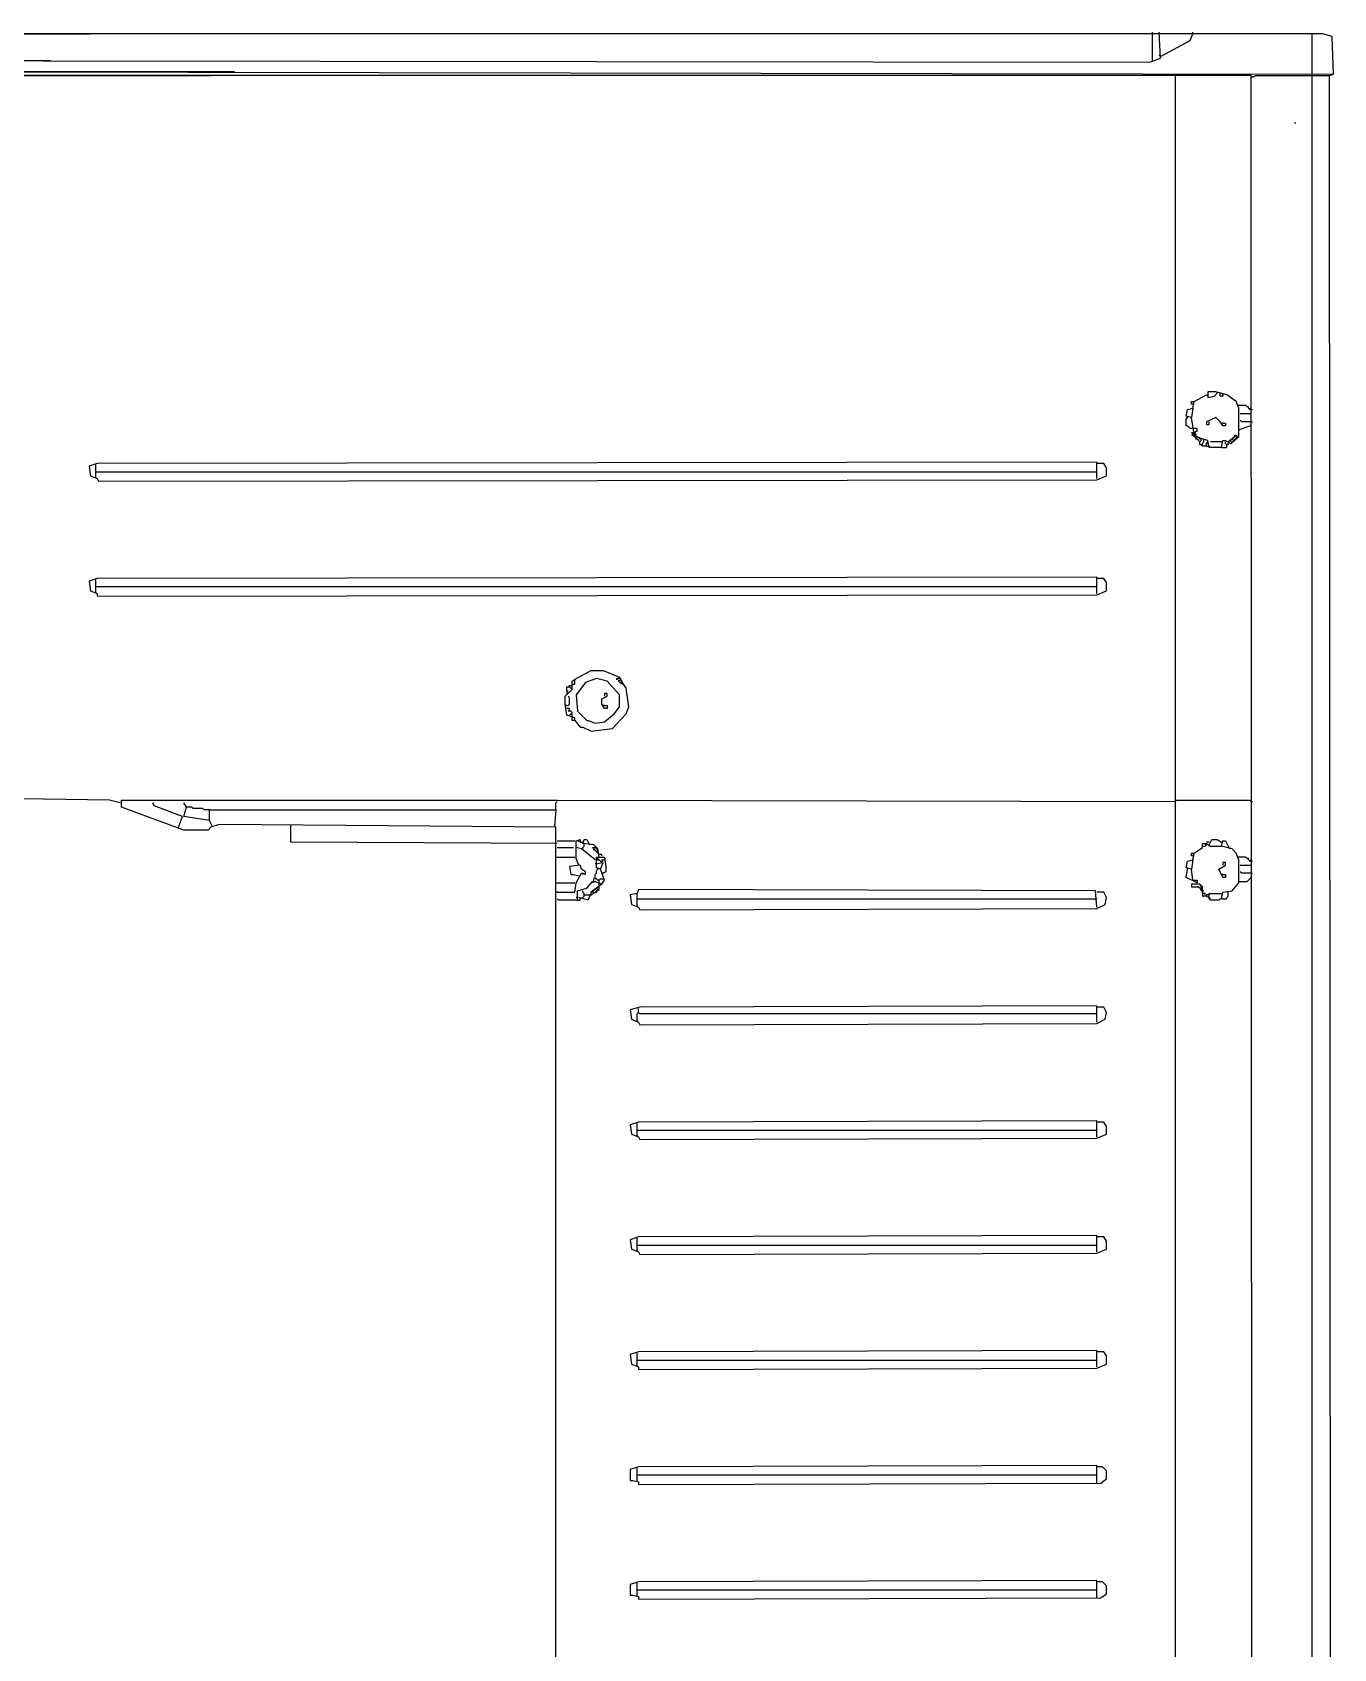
# Model space of a CAD drawing. Extents: x 3792242 to 5145247, y -1546315 to -1031918.
# Drawn here: x 3807927 to 3808606, y -1488266 to -1487422 of the extents above; entities that cross this region are included whole.
import ezdxf

# ---------------------------------------------------------------- set-up
doc = ezdxf.new("R2010")
doc.units = 0
doc.header["$MEASUREMENT"] = 0
doc.layers.add('ZZ-chladenie', color=133, linetype='CONTINUOUS')

msp = doc.modelspace()

# ---------------------------------------------------------------- linework, layer by layer
at = {"layer": 'ZZ-chladenie'}
for p, q in [((3807268.5, -1487422.802), (3807956.902, -1487422.802)), ((3808600.484, -1487422.802), (3807912.081, -1487422.802)), ((3808511.521, -1487436.924), (3808511.521, -1487422.097)), ((3808515.757, -1487435.512), (3808515.051, -1487422.097)), ((3808531.29, -1487426.333), (3808532.702, -1487422.802)), ((3808532.702, -1487422.802), (3808532.702, -1487422.097)), ((3808594.835, -1488488.943), (3808594.835, -1487422.802)), ((3808605.426, -1487424.214), (3808600.484, -1487422.802)), ((3808606.132, -1487443.984), (3808605.426, -1487424.214)), ((3808515.757, -1487434.805), (3808531.29, -1487426.333)), ((3807936.427, -1487436.924), (3807358.874, -1487437.63)), ((3807932.557, -1487436.924), (3808510.109, -1487437.63)), ((3808510.109, -1487437.63), (3808515.757, -1487435.512)), ((3808515.757, -1487434.805), (3808515.051, -1487434.1)), ((3808032.449, -1487442.572), (3807262.851, -1487443.984)), ((3807305.92, -1487444.69), (3808019.741, -1487444.69)), ((3807836.534, -1487442.572), (3808606.132, -1487443.984)), ((3808563.063, -1487444.69), (3807849.243, -1487444.69)), ((3808523.524, -1489010.01), (3808523.524, -1487444.69)), ((3808563.769, -1488867.388), (3808563.063, -1487444.69)), ((3808563.769, -1487445.396), (3808563.063, -1487445.396)), ((3808563.769, -1487445.396), (3808564.475, -1487445.396)), ((3808564.475, -1487445.396), (3808565.181, -1487444.69)), ((3808565.181, -1487444.69), (3808594.835, -1487444.69)), ((3808594.835, -1487444.69), (3808604.014, -1487444.69)), ((3808604.014, -1487444.69), (3808606.132, -1487443.984)), ((3808604.68, -1488892.135), (3808604.014, -1487444.69)), ((3808604.72, -1488977.532), (3808604.014, -1487444.69)), ((3808585.656, -1487469.402), (3808586.363, -1487469.402)), ((3808544.705, -1487609.907), (3808540.469, -1487609.907)), ((3808540.469, -1487609.907), (3808540.469, -1487612.731)), ((3808550.354, -1487611.319), (3808544.705, -1487609.907)), ((3808545.412, -1487610.613), (3808545.412, -1487609.907)), ((3808529.878, -1487619.085), (3808532.702, -1487618.379)), ((3808531.997, -1487616.261), (3808531.997, -1487614.849)), ((3808531.997, -1487614.849), (3808533.409, -1487614.849)), ((3808532.702, -1487616.261), (3808531.997, -1487616.261)), ((3808532.702, -1487618.379), (3808531.997, -1487623.322)), ((3808532.702, -1487618.379), (3808533.409, -1487614.849)), ((3808532.702, -1487616.261), (3808533.409, -1487616.261)), ((3808533.409, -1487614.849), (3808539.763, -1487611.319)), ((3808539.763, -1487611.319), (3808540.469, -1487612.025)), ((3808540.469, -1487612.731), (3808544, -1487612.025)), ((3808544, -1487612.025), (3808545.412, -1487610.613)), ((3808546.824, -1487612.025), (3808546.824, -1487610.613)), ((3808548.236, -1487612.025), (3808546.824, -1487612.025)), ((3808548.236, -1487611.319), (3808548.236, -1487610.613)), ((3808548.236, -1487611.319), (3808548.236, -1487612.025)), ((3808555.296, -1487614.849), (3808550.354, -1487611.319)), ((3808556.708, -1487618.379), (3808555.296, -1487614.849)), ((3808560.239, -1487616.967), (3808556.002, -1487616.967)), ((3808556.708, -1487629.676), (3808556.708, -1487618.379)), ((3808560.945, -1487617.673), (3808560.239, -1487616.967)), ((3808561.651, -1487617.673), (3808560.945, -1487617.673)), ((3808561.651, -1487618.379), (3808561.651, -1487617.673)), ((3808562.357, -1487619.085), (3808561.651, -1487618.379)), ((3808563.063, -1487619.085), (3808562.357, -1487618.379)), ((3808529.172, -1487622.616), (3808529.878, -1487619.085)), ((3808531.997, -1487623.322), (3808529.172, -1487622.616)), ((3808529.172, -1487624.028), (3808529.878, -1487623.322)), ((3808529.172, -1487627.558), (3808529.172, -1487624.028)), ((3808529.878, -1487623.322), (3808529.878, -1487622.616)), ((3808533.409, -1487631.794), (3808531.997, -1487623.322)), ((3808544.705, -1487623.322), (3808539.763, -1487625.44)), ((3808539.763, -1487625.44), (3808539.763, -1487626.852)), ((3808539.763, -1487626.852), (3808541.175, -1487626.852)), ((3808541.175, -1487626.852), (3808541.175, -1487625.44)), ((3808546.824, -1487625.44), (3808544.705, -1487623.322)), ((3808548.236, -1487627.558), (3808546.824, -1487625.44)), ((3808548.236, -1487626.146), (3808547.529, -1487626.146)), ((3808548.236, -1487626.146), (3808549.648, -1487626.146)), ((3808549.648, -1487626.146), (3808549.648, -1487627.558)), ((3808557.414, -1487621.203), (3808563.063, -1487621.203)), ((3808558.12, -1487625.44), (3808557.414, -1487624.734)), ((3808563.063, -1487625.44), (3808558.12, -1487625.44)), ((3808563.063, -1487619.085), (3808562.357, -1487619.085)), ((3808562.357, -1487627.558), (3808563.063, -1487626.852)), ((3808563.063, -1487619.085), (3808563.769, -1487619.085)), ((3808563.063, -1487625.44), (3808563.769, -1487625.44)), ((3808529.878, -1487627.558), (3808529.172, -1487627.558)), ((3808530.584, -1487628.264), (3808529.878, -1487627.558)), ((3808531.29, -1487628.97), (3808530.584, -1487628.264)), ((3808532.702, -1487628.97), (3808531.29, -1487628.97)), ((3808536.233, -1487636.031), (3808531.997, -1487631.088)), ((3808531.997, -1487631.088), (3808533.409, -1487631.088)), ((3808532.702, -1487632.5), (3808531.997, -1487632.5)), ((3808533.409, -1487628.97), (3808532.702, -1487628.97)), ((3808533.409, -1487633.207), (3808532.702, -1487632.5)), ((3808534.821, -1487628.97), (3808533.409, -1487628.97)), ((3808533.409, -1487631.088), (3808534.114, -1487630.382)), ((3808534.114, -1487631.794), (3808533.409, -1487631.088)), ((3808535.526, -1487633.912), (3808533.409, -1487631.794)), ((3808534.114, -1487633.912), (3808533.409, -1487633.207)), ((3808534.114, -1487630.382), (3808534.821, -1487630.382)), ((3808534.114, -1487632.5), (3808534.114, -1487631.794)), ((3808534.114, -1487633.912), (3808534.821, -1487633.207)), ((3808534.114, -1487634.619), (3808534.114, -1487633.912)), ((3808534.821, -1487634.619), (3808534.114, -1487634.619)), ((3808534.821, -1487630.382), (3808534.821, -1487628.97)), ((3808534.821, -1487633.207), (3808535.526, -1487633.912)), ((3808535.526, -1487635.324), (3808534.821, -1487634.619)), ((3808536.233, -1487633.912), (3808535.526, -1487633.912)), ((3808540.469, -1487635.324), (3808535.526, -1487633.912)), ((3808536.233, -1487636.031), (3808535.526, -1487635.324)), ((3808536.233, -1487634.619), (3808536.233, -1487633.912)), ((3808536.233, -1487636.031), (3808536.938, -1487635.324)), ((3808536.938, -1487635.324), (3808536.938, -1487634.619)), ((3808538.351, -1487635.324), (3808538.351, -1487634.619)), ((3808538.351, -1487636.031), (3808538.351, -1487635.324)), ((3808541.175, -1487638.855), (3808540.469, -1487635.324)), ((3808547.529, -1487638.855), (3808548.236, -1487635.324)), ((3808549.648, -1487627.558), (3808548.236, -1487627.558)), ((3808548.236, -1487635.324), (3808549.648, -1487635.324)), ((3808549.648, -1487635.324), (3808552.472, -1487636.736)), ((3808551.06, -1487636.031), (3808555.296, -1487632.5)), ((3808552.472, -1487636.736), (3808556.708, -1487633.207)), ((3808552.472, -1487635.324), (3808552.472, -1487634.619)), ((3808552.472, -1487634.619), (3808553.178, -1487634.619)), ((3808552.472, -1487635.324), (3808552.472, -1487636.031)), ((3808553.178, -1487634.619), (3808553.884, -1487633.912)), ((3808553.178, -1487634.619), (3808553.884, -1487635.324)), ((3808553.884, -1487633.912), (3808554.59, -1487633.207)), ((3808553.884, -1487635.324), (3808554.59, -1487634.619)), ((3808554.59, -1487633.207), (3808554.59, -1487632.5)), ((3808554.59, -1487632.5), (3808555.296, -1487632.5)), ((3808554.59, -1487634.619), (3808555.296, -1487634.619)), ((3808556.002, -1487633.207), (3808555.296, -1487632.5)), ((3808555.296, -1487633.912), (3808556.002, -1487633.207)), ((3808555.296, -1487634.619), (3808555.296, -1487633.912)), ((3808556.708, -1487629.676), (3808562.357, -1487627.558)), ((3808556.708, -1487633.207), (3808556.708, -1487629.676)), ((3808536.233, -1487637.443), (3808536.233, -1487636.031)), ((3808536.938, -1487637.443), (3808536.233, -1487637.443)), ((3808537.645, -1487638.148), (3808536.938, -1487637.443)), ((3808537.645, -1487636.736), (3808538.351, -1487636.031)), ((3808537.645, -1487637.443), (3808537.645, -1487636.736)), ((3808539.763, -1487638.148), (3808537.645, -1487638.148)), ((3808539.763, -1487636.736), (3808540.469, -1487636.031)), ((3808539.763, -1487638.148), (3808539.763, -1487636.736)), ((3808539.763, -1487638.148), (3808541.175, -1487638.148)), ((3808540.469, -1487636.031), (3808540.469, -1487636.736)), ((3808541.175, -1487638.148), (3808541.881, -1487638.855)), ((3808547.529, -1487638.855), (3808541.175, -1487638.855)), ((3808547.529, -1487636.031), (3808541.881, -1487636.031)), ((3808547.529, -1487638.855), (3808550.354, -1487638.855)), ((3808549.648, -1487636.736), (3808549.648, -1487636.031)), ((3808550.354, -1487637.443), (3808549.648, -1487636.736)), ((3808550.354, -1487637.443), (3808551.06, -1487636.736)), ((3808550.354, -1487638.855), (3808550.354, -1487637.443)), ((3808551.06, -1487637.443), (3808550.354, -1487637.443)), ((3808551.06, -1487636.736), (3808551.06, -1487637.443)), ((3807960.799, -1487647.327), (3807956.563, -1487648.739)), ((3807956.563, -1487648.739), (3807957.269, -1487653.682)), ((3807960.093, -1487654.388), (3807960.093, -1487648.034)), ((3807960.093, -1487651.564), (3808482.572, -1487651.564)), ((3808482.572, -1487646.622), (3807960.799, -1487647.327)), ((3808482.572, -1487655.094), (3808482.572, -1487646.622)), ((3808486.103, -1487647.327), (3808482.572, -1487647.327)), ((3808487.515, -1487649.446), (3808486.103, -1487647.327)), ((3808487.515, -1487653.682), (3808487.515, -1487649.446)), ((3807957.269, -1487653.682), (3807960.799, -1487655.094)), ((3807960.093, -1487654.388), (3807960.093, -1487655.094)), ((3807960.799, -1487655.094), (3807961.505, -1487656.506)), ((3807961.505, -1487656.506), (3808482.572, -1487655.8)), ((3808482.572, -1487655.8), (3808487.515, -1487653.682)), ((3807960.799, -1487707.342), (3807956.563, -1487708.754)), ((3807956.563, -1487708.754), (3807957.269, -1487713.697)), ((3807960.093, -1487714.402), (3807960.093, -1487708.048)), ((3808482.572, -1487706.636), (3807960.799, -1487707.342)), ((3808482.572, -1487715.109), (3808482.572, -1487706.636)), ((3808486.103, -1487707.342), (3808482.572, -1487707.342)), ((3808487.515, -1487709.46), (3808486.103, -1487707.342)), ((3808487.515, -1487713.697), (3808487.515, -1487709.46)), ((3807957.269, -1487713.697), (3807960.799, -1487715.109)), ((3807960.093, -1487711.578), (3808482.572, -1487711.578)), ((3807960.093, -1487714.402), (3807960.093, -1487715.109)), ((3807960.799, -1487715.109), (3807960.799, -1487716.521)), ((3807960.799, -1487716.521), (3808482.572, -1487715.815)), ((3808482.572, -1487715.815), (3808487.515, -1487713.697)), ((3808208.624, -1487761.002), (3808210.742, -1487759.59)), ((3808208.624, -1487765.239), (3808208.624, -1487761.002)), ((3808210.036, -1487761.002), (3808210.036, -1487760.296)), ((3808210.036, -1487762.414), (3808210.036, -1487761.002)), ((3808210.742, -1487759.59), (3808218.508, -1487755.354)), ((3808215.684, -1487761.708), (3808210.742, -1487768.063)), ((3808221.333, -1487759.59), (3808215.684, -1487761.708)), ((3808218.508, -1487755.354), (3808224.863, -1487755.354)), ((3808226.981, -1487761.002), (3808221.333, -1487759.59)), ((3808224.863, -1487755.354), (3808233.336, -1487758.884)), ((3808233.336, -1487768.063), (3808226.981, -1487761.002)), ((3808233.336, -1487758.884), (3808231.923, -1487760.296)), ((3808231.923, -1487760.296), (3808231.923, -1487759.59)), ((3808231.923, -1487759.59), (3808233.336, -1487759.59)), ((3808234.042, -1487760.296), (3808232.63, -1487761.002)), ((3808232.63, -1487761.002), (3808235.454, -1487762.414)), ((3808234.042, -1487759.59), (3808233.336, -1487759.59)), ((3808234.042, -1487760.296), (3808234.042, -1487759.59)), ((3808234.748, -1487761.002), (3808234.042, -1487760.296)), ((3808236.866, -1487764.532), (3808234.042, -1487760.296)), ((3808234.042, -1487761.708), (3808234.748, -1487761.002)), ((3808234.042, -1487761.708), (3808234.042, -1487762.414)), ((3808205.094, -1487768.768), (3808208.624, -1487765.239)), ((3808205.094, -1487773.005), (3808205.094, -1487768.768)), ((3808205.8, -1487765.944), (3808205.8, -1487763.826)), ((3808205.8, -1487763.826), (3808207.212, -1487763.826)), ((3808205.8, -1487765.944), (3808206.506, -1487765.944)), ((3808206.506, -1487765.944), (3808205.8, -1487766.651)), ((3808205.8, -1487766.651), (3808205.8, -1487767.356)), ((3808205.8, -1487767.356), (3808206.506, -1487767.356)), ((3808207.212, -1487769.475), (3808206.506, -1487768.768)), ((3808207.212, -1487763.826), (3808207.212, -1487763.12)), ((3808207.212, -1487763.12), (3808208.624, -1487763.12)), ((3808207.212, -1487763.826), (3808207.918, -1487764.532)), ((3808207.212, -1487773.005), (3808207.212, -1487769.475)), ((3808207.918, -1487764.532), (3808208.624, -1487764.532)), ((3808208.624, -1487763.12), (3808209.33, -1487762.414)), ((3808209.33, -1487762.414), (3808210.036, -1487762.414)), ((3808210.742, -1487768.063), (3808211.448, -1487776.535)), ((3808224.157, -1487770.18), (3808226.981, -1487768.768)), ((3808224.157, -1487773.005), (3808224.157, -1487770.18)), ((3808226.981, -1487767.356), (3808225.569, -1487767.356)), ((3808225.569, -1487767.356), (3808225.569, -1487768.768)), ((3808226.981, -1487768.768), (3808226.981, -1487767.356)), ((3808233.336, -1487774.417), (3808233.336, -1487768.063)), ((3808238.278, -1487774.417), (3808236.866, -1487764.532)), ((3808205.8, -1487778.654), (3808205.094, -1487773.005)), ((3808205.8, -1487773.711), (3808205.094, -1487773.711)), ((3808205.8, -1487773.711), (3808206.506, -1487773.711)), ((3808207.212, -1487775.123), (3808205.8, -1487775.123)), ((3808210.036, -1487780.066), (3808205.8, -1487778.654)), ((3808206.506, -1487773.711), (3808207.212, -1487773.005)), ((3808206.506, -1487776.535), (3808207.212, -1487775.829)), ((3808207.918, -1487776.535), (3808206.506, -1487776.535)), ((3808207.212, -1487775.829), (3808207.212, -1487775.123)), ((3808207.212, -1487778.654), (3808207.918, -1487777.947)), ((3808208.624, -1487777.242), (3808207.918, -1487776.535)), ((3808207.918, -1487777.947), (3808208.624, -1487777.947)), ((3808208.624, -1487780.066), (3808208.624, -1487777.242)), ((3808211.448, -1487776.535), (3808216.391, -1487781.478)), ((3808225.569, -1487775.123), (3808224.157, -1487773.005)), ((3808225.569, -1487773.711), (3808224.863, -1487773.711)), ((3808225.569, -1487773.711), (3808226.981, -1487773.711)), ((3808226.981, -1487775.123), (3808225.569, -1487775.123)), ((3808225.569, -1487782.184), (3808230.511, -1487777.947)), ((3808226.981, -1487773.711), (3808226.981, -1487775.123)), ((3808229.806, -1487785.714), (3808236.866, -1487777.947)), ((3808230.511, -1487777.947), (3808233.336, -1487774.417)), ((3808236.866, -1487777.947), (3808238.278, -1487774.417)), ((3808208.624, -1487781.478), (3808208.624, -1487780.066)), ((3808210.036, -1487781.478), (3808208.624, -1487781.478)), ((3808210.036, -1487781.478), (3808210.036, -1487780.066)), ((3808210.036, -1487781.478), (3808210.742, -1487782.184)), ((3808210.036, -1487781.478), (3808212.86, -1487785.008)), ((3808212.86, -1487785.008), (3808214.272, -1487785.008)), ((3808214.272, -1487785.008), (3808218.508, -1487787.126)), ((3808216.391, -1487781.478), (3808217.096, -1487781.478)), ((3808217.096, -1487781.478), (3808220.627, -1487782.89)), ((3808218.508, -1487787.126), (3808229.806, -1487785.714)), ((3808220.627, -1487782.89), (3808225.569, -1487782.184)), ((3807967.154, -1487823.135), (3807921.26, -1487822.429)), ((3807972.802, -1487824.547), (3807967.154, -1487823.135)), ((3807973.508, -1487826.665), (3807973.508, -1487823.135)), ((3807973.508, -1487823.135), (3808200.858, -1487823.135)), ((3808005.986, -1487838.668), (3807973.508, -1487826.665)), ((3807990.453, -1487825.959), (3807989.747, -1487824.547)), ((3808005.281, -1487831.608), (3807990.453, -1487825.959)), ((3808007.398, -1487826.665), (3808005.986, -1487824.547)), ((3808005.986, -1487831.608), (3808007.398, -1487826.665)), ((3808010.223, -1487826.665), (3808007.398, -1487826.665)), ((3808010.929, -1487827.371), (3808010.223, -1487826.665)), ((3808015.872, -1487827.371), (3808010.929, -1487827.371)), ((3808016.577, -1487828.077), (3808015.872, -1487827.371)), ((3808019.401, -1487828.077), (3808016.577, -1487828.077)), ((3808019.401, -1487833.726), (3808019.401, -1487828.077)), ((3808019.401, -1487828.077), (3808200.151, -1487828.077)), ((3808200.151, -1487828.077), (3808199.445, -1487836.55)), ((3808200.151, -1487824.547), (3808200.858, -1487823.841)), ((3808200.151, -1487828.077), (3808200.151, -1487824.547)), ((3808200.858, -1487823.135), (3808523.524, -1487823.841)), ((3808523.524, -1487823.841), (3808524.23, -1487823.135)), ((3808524.23, -1487823.135), (3808562.357, -1487823.135)), ((3808562.357, -1487823.135), (3808563.063, -1487823.841)), ((3808563.063, -1487823.841), (3808563.769, -1487823.841)), ((3808003.162, -1487837.256), (3808005.281, -1487831.608)), ((3808019.401, -1487833.726), (3808005.986, -1487831.608)), ((3808020.108, -1487837.256), (3808018.696, -1487838.668)), ((3808020.814, -1487836.55), (3808019.401, -1487833.726)), ((3808024.344, -1487835.844), (3808020.108, -1487837.256)), ((3808200.151, -1487837.256), (3808024.344, -1487835.844)), ((3808061.765, -1487836.55), (3808061.765, -1487835.844)), ((3808061.765, -1487845.022), (3808061.765, -1487836.55)), ((3808199.445, -1487836.55), (3808199.445, -1487837.256)), ((3808200.151, -1488982.475), (3808200.151, -1487837.256)), ((3808018.696, -1487838.668), (3808005.986, -1487838.668)), ((3808200.858, -1487845.729), (3808061.765, -1487845.022)), ((3808200.858, -1487844.316), (3808210.036, -1487844.316)), ((3808210.742, -1487844.316), (3808212.86, -1487843.61)), ((3808210.742, -1487853.495), (3808210.742, -1487844.316)), ((3808212.86, -1487845.022), (3808211.448, -1487844.316)), ((3808212.86, -1487843.61), (3808212.86, -1487845.022)), ((3808212.86, -1487845.022), (3808214.272, -1487845.022)), ((3808214.272, -1487845.729), (3808214.978, -1487843.61)), ((3808214.978, -1487845.729), (3808214.272, -1487845.022)), ((3808219.921, -1487846.434), (3808214.272, -1487845.729)), ((3808214.978, -1487843.61), (3808216.391, -1487843.61)), ((3808214.978, -1487846.434), (3808214.978, -1487845.729)), ((3808214.978, -1487847.141), (3808214.978, -1487846.434)), ((3808216.391, -1487843.61), (3808217.803, -1487846.434)), ((3808222.039, -1487848.553), (3808219.921, -1487846.434)), ((3808537.645, -1487847.847), (3808537.645, -1487845.729)), ((3808537.645, -1487845.729), (3808539.763, -1487845.729)), ((3808539.057, -1487847.141), (3808539.763, -1487846.434)), ((3808539.763, -1487846.434), (3808539.057, -1487846.434)), ((3808541.175, -1487845.022), (3808539.763, -1487845.022)), ((3808539.763, -1487845.729), (3808541.881, -1487847.141)), ((3808541.175, -1487846.434), (3808542.587, -1487843.61)), ((3808541.175, -1487846.434), (3808541.175, -1487847.141)), ((3808542.587, -1487843.61), (3808545.412, -1487843.61)), ((3808545.412, -1487843.61), (3808547.529, -1487845.022)), ((3808547.529, -1487847.141), (3808548.236, -1487844.316)), ((3808548.236, -1487844.316), (3808549.648, -1487844.316)), ((3808549.648, -1487844.316), (3808551.766, -1487848.553)), ((3808200.151, -1487852.789), (3808210.036, -1487852.789)), ((3808200.858, -1487847.847), (3808209.33, -1487847.847)), ((3808213.566, -1487848.553), (3808210.742, -1487847.847)), ((3808212.154, -1487857.025), (3808210.742, -1487853.495)), ((3808220.627, -1487854.201), (3808213.566, -1487848.553)), ((3808214.272, -1487847.847), (3808214.978, -1487847.141)), ((3808214.272, -1487848.553), (3808214.272, -1487847.847)), ((3808222.745, -1487851.377), (3808219.215, -1487847.847)), ((3808219.215, -1487847.847), (3808220.627, -1487847.847)), ((3808219.921, -1487849.259), (3808219.921, -1487848.553)), ((3808220.627, -1487849.259), (3808219.921, -1487849.259)), ((3808221.333, -1487847.847), (3808220.627, -1487847.847)), ((3808220.627, -1487849.259), (3808221.333, -1487849.965)), ((3808221.333, -1487848.553), (3808221.333, -1487847.847)), ((3808222.039, -1487849.259), (3808221.333, -1487848.553)), ((3808221.333, -1487849.965), (3808222.039, -1487849.259)), ((3808221.333, -1487849.965), (3808222.039, -1487849.259)), ((3808221.333, -1487858.437), (3808221.333, -1487852.789)), ((3808221.333, -1487852.789), (3808225.569, -1487852.789)), ((3808222.039, -1487853.495), (3808221.333, -1487854.201)), ((3808221.333, -1487854.201), (3808222.745, -1487854.201)), ((3808222.745, -1487852.789), (3808222.039, -1487848.553)), ((3808224.157, -1487855.613), (3808222.039, -1487853.495)), ((3808224.157, -1487851.377), (3808222.745, -1487851.377)), ((3808224.157, -1487852.083), (3808224.157, -1487851.377)), ((3808224.863, -1487855.613), (3808224.157, -1487854.201)), ((3808224.157, -1487854.201), (3808225.569, -1487854.201)), ((3808225.569, -1487852.789), (3808226.275, -1487857.732)), ((3808529.172, -1487858.437), (3808529.878, -1487854.907)), ((3808529.878, -1487854.907), (3808532.702, -1487854.201)), ((3808531.997, -1487852.083), (3808531.997, -1487850.671)), ((3808531.997, -1487850.671), (3808533.409, -1487850.671)), ((3808532.702, -1487852.083), (3808531.997, -1487852.083)), ((3808532.702, -1487854.201), (3808531.997, -1487859.144)), ((3808532.702, -1487854.201), (3808533.409, -1487850.671)), ((3808532.702, -1487852.083), (3808533.409, -1487852.083)), ((3808533.409, -1487850.671), (3808537.645, -1487847.847)), ((3808537.645, -1487847.141), (3808539.057, -1487847.141)), ((3808541.881, -1487847.141), (3808547.529, -1487847.141)), ((3808553.178, -1487848.553), (3808547.529, -1487847.141)), ((3808555.296, -1487850.671), (3808553.178, -1487848.553)), ((3808556.708, -1487854.201), (3808555.296, -1487850.671)), ((3808560.239, -1487852.789), (3808556.002, -1487852.789)), ((3808556.708, -1487866.204), (3808556.708, -1487854.201)), ((3808560.945, -1487853.495), (3808560.239, -1487852.789)), ((3808561.651, -1487853.495), (3808560.945, -1487853.495)), ((3808561.651, -1487854.201), (3808561.651, -1487853.495)), ((3808562.357, -1487854.907), (3808561.651, -1487854.201)), ((3808563.063, -1487854.907), (3808562.357, -1487854.201)), ((3808563.063, -1487854.907), (3808562.357, -1487854.907)), ((3808563.063, -1487854.907), (3808563.769, -1487854.907)), ((3808212.86, -1487857.025), (3808207.212, -1487857.732)), ((3808207.212, -1487857.732), (3808207.918, -1487861.968)), ((3808207.918, -1487861.968), (3808209.33, -1487861.968)), ((3808209.33, -1487861.968), (3808212.154, -1487862.674)), ((3808210.742, -1487866.204), (3808213.566, -1487861.261)), ((3808212.154, -1487862.674), (3808212.86, -1487862.674)), ((3808213.566, -1487859.144), (3808212.86, -1487857.025)), ((3808215.684, -1487860.556), (3808213.566, -1487859.144)), ((3808213.566, -1487861.261), (3808214.272, -1487861.261)), ((3808214.272, -1487861.261), (3808214.272, -1487861.968)), ((3808214.272, -1487861.261), (3808215.684, -1487861.968)), ((3808215.684, -1487861.968), (3808215.684, -1487860.556)), ((3808219.921, -1487864.086), (3808220.627, -1487863.38)), ((3808221.333, -1487856.319), (3808220.627, -1487856.319)), ((3808220.627, -1487861.968), (3808221.333, -1487861.261)), ((3808220.627, -1487863.38), (3808220.627, -1487861.968)), ((3808221.333, -1487856.319), (3808224.157, -1487855.613)), ((3808223.451, -1487859.144), (3808221.333, -1487858.437)), ((3808221.333, -1487859.849), (3808222.039, -1487859.144)), ((3808221.333, -1487861.261), (3808221.333, -1487859.849)), ((3808222.039, -1487859.144), (3808222.039, -1487858.437)), ((3808223.451, -1487859.144), (3808224.863, -1487855.613)), ((3808225.569, -1487864.792), (3808223.451, -1487859.144)), ((3808224.863, -1487861.261), (3808224.157, -1487861.261)), ((3808226.275, -1487860.556), (3808224.863, -1487861.261)), ((3808226.275, -1487857.732), (3808226.275, -1487860.556)), ((3808531.997, -1487859.144), (3808529.172, -1487858.437)), ((3808529.172, -1487863.38), (3808529.878, -1487859.144)), ((3808534.821, -1487866.204), (3808529.172, -1487863.38)), ((3808529.878, -1487859.144), (3808529.878, -1487858.437)), ((3808532.702, -1487864.792), (3808531.997, -1487859.144)), ((3808546.117, -1487859.144), (3808549.648, -1487857.025)), ((3808548.236, -1487863.38), (3808546.117, -1487859.144)), ((3808548.236, -1487861.968), (3808547.529, -1487861.968)), ((3808549.648, -1487855.613), (3808548.236, -1487855.613)), ((3808548.236, -1487855.613), (3808548.236, -1487857.025)), ((3808548.236, -1487861.968), (3808549.648, -1487861.968)), ((3808549.648, -1487863.38), (3808548.236, -1487863.38)), ((3808549.648, -1487857.025), (3808549.648, -1487855.613)), ((3808549.648, -1487861.968), (3808549.648, -1487863.38)), ((3808557.414, -1487857.025), (3808563.063, -1487857.025)), ((3808558.12, -1487861.261), (3808557.414, -1487860.556)), ((3808563.063, -1487861.261), (3808558.12, -1487861.261)), ((3808562.357, -1487864.086), (3808563.063, -1487863.38)), ((3808563.063, -1487861.261), (3808563.769, -1487861.261)), ((3808200.151, -1487866.204), (3808210.036, -1487866.204)), ((3808200.858, -1487871.147), (3808200.151, -1487871.147)), ((3808200.858, -1487871.147), (3808210.036, -1487871.147)), ((3808210.036, -1487871.147), (3808210.742, -1487866.204)), ((3808211.448, -1487870.44), (3808216.391, -1487869.028)), ((3808211.448, -1487875.383), (3808211.448, -1487870.44)), ((3808214.272, -1487871.147), (3808214.272, -1487870.44)), ((3808214.978, -1487871.852), (3808214.272, -1487871.147)), ((3808214.978, -1487873.264), (3808214.978, -1487871.852)), ((3808216.391, -1487869.028), (3808219.215, -1487865.498)), ((3808218.508, -1487871.147), (3808217.096, -1487875.383)), ((3808224.157, -1487866.91), (3808218.508, -1487871.147)), ((3808218.508, -1487872.559), (3808222.745, -1487869.735)), ((3808219.921, -1487865.498), (3808219.215, -1487866.204)), ((3808219.215, -1487865.498), (3808220.627, -1487865.498)), ((3808219.215, -1487871.147), (3808219.921, -1487870.44)), ((3808219.215, -1487871.147), (3808219.921, -1487871.852)), ((3808219.921, -1487871.852), (3808219.215, -1487871.147)), ((3808219.921, -1487865.498), (3808219.921, -1487864.086)), ((3808219.921, -1487870.44), (3808219.921, -1487869.735)), ((3808219.921, -1487869.735), (3808220.627, -1487869.735)), ((3808219.921, -1487871.852), (3808220.627, -1487871.147)), ((3808221.333, -1487864.086), (3808220.627, -1487864.086)), ((3808220.627, -1487865.498), (3808224.157, -1487866.91)), ((3808221.333, -1487869.028), (3808220.627, -1487869.735)), ((3808220.627, -1487871.147), (3808221.333, -1487871.147)), ((3808222.039, -1487864.792), (3808221.333, -1487864.086)), ((3808222.039, -1487869.735), (3808221.333, -1487869.028)), ((3808221.333, -1487870.44), (3808222.039, -1487869.735)), ((3808221.333, -1487871.147), (3808221.333, -1487870.44)), ((3808222.745, -1487864.792), (3808222.039, -1487864.792)), ((3808222.745, -1487864.792), (3808223.451, -1487864.086)), ((3808222.745, -1487866.204), (3808222.745, -1487864.792)), ((3808222.745, -1487867.616), (3808222.745, -1487866.204)), ((3808222.745, -1487869.735), (3808222.745, -1487867.616)), ((3808223.451, -1487864.086), (3808224.863, -1487864.086)), ((3808224.157, -1487866.91), (3808225.569, -1487864.792)), ((3808242.514, -1487871.852), (3808238.985, -1487872.559)), ((3808243.221, -1487869.735), (3808242.514, -1487871.852)), ((3808242.514, -1487878.207), (3808242.514, -1487871.852)), ((3808481.867, -1487870.44), (3808243.221, -1487869.735)), ((3808482.572, -1487878.913), (3808481.867, -1487870.44)), ((3808486.103, -1487871.147), (3808482.572, -1487871.147)), ((3808487.515, -1487873.971), (3808486.103, -1487871.147)), ((3808536.233, -1487866.91), (3808531.997, -1487866.91)), ((3808531.997, -1487866.91), (3808531.997, -1487868.323)), ((3808531.997, -1487868.323), (3808535.526, -1487868.323)), ((3808532.702, -1487864.792), (3808534.821, -1487864.792)), ((3808534.821, -1487864.792), (3808534.821, -1487866.204)), ((3808535.526, -1487868.323), (3808534.821, -1487868.323)), ((3808536.233, -1487869.028), (3808535.526, -1487868.323)), ((3808535.526, -1487868.323), (3808536.938, -1487869.735)), ((3808537.645, -1487868.323), (3808536.233, -1487866.91)), ((3808536.938, -1487867.616), (3808536.233, -1487867.616)), ((3808536.938, -1487869.735), (3808536.233, -1487869.028)), ((3808536.938, -1487868.323), (3808536.938, -1487867.616)), ((3808536.938, -1487869.735), (3808536.938, -1487868.323)), ((3808536.938, -1487870.44), (3808536.938, -1487869.735)), ((3808537.645, -1487870.44), (3808536.938, -1487870.44)), ((3808537.645, -1487871.852), (3808537.645, -1487868.323)), ((3808537.645, -1487870.44), (3808538.351, -1487870.44)), ((3808537.645, -1487871.852), (3808537.645, -1487873.264)), ((3808539.057, -1487871.852), (3808537.645, -1487871.852)), ((3808539.057, -1487873.264), (3808539.057, -1487871.852)), ((3808541.175, -1487874.677), (3808541.175, -1487871.852)), ((3808541.175, -1487871.852), (3808547.529, -1487871.852)), ((3808547.529, -1487874.677), (3808548.236, -1487871.147)), ((3808548.236, -1487871.147), (3808553.178, -1487870.44)), ((3808551.06, -1487873.264), (3808551.06, -1487871.147)), ((3808553.178, -1487870.44), (3808556.708, -1487866.204)), ((3808556.708, -1487865.498), (3808560.945, -1487865.498)), ((3808560.945, -1487865.498), (3808561.651, -1487864.792)), ((3808561.651, -1487864.792), (3808562.357, -1487864.086)), ((3808201.563, -1487875.383), (3808200.858, -1487874.677)), ((3808211.448, -1487875.383), (3808201.563, -1487875.383)), ((3808211.448, -1487873.971), (3808210.742, -1487873.971)), ((3808211.448, -1487875.383), (3808212.86, -1487875.383)), ((3808217.096, -1487875.383), (3808212.154, -1487873.971)), ((3808212.154, -1487873.971), (3808212.86, -1487873.971)), ((3808212.86, -1487873.971), (3808212.86, -1487874.677)), ((3808212.86, -1487875.383), (3808212.86, -1487874.677)), ((3808214.272, -1487873.971), (3808214.978, -1487873.264)), ((3808214.272, -1487874.677), (3808214.272, -1487873.971)), ((3808214.978, -1487872.559), (3808218.508, -1487872.559)), ((3808238.985, -1487872.559), (3808239.69, -1487877.501)), ((3808239.69, -1487877.501), (3808243.221, -1487878.913)), ((3808242.514, -1487874.677), (3808482.572, -1487874.677)), ((3808242.514, -1487878.207), (3808242.514, -1487878.913)), ((3808243.221, -1487878.913), (3808243.926, -1487880.325)), ((3808243.926, -1487880.325), (3808482.572, -1487879.619)), ((3808482.572, -1487879.619), (3808486.809, -1487877.501)), ((3808486.809, -1487877.501), (3808487.515, -1487873.971)), ((3808537.645, -1487873.264), (3808538.351, -1487873.264)), ((3808541.175, -1487873.971), (3808539.057, -1487873.264)), ((3808541.175, -1487872.559), (3808539.763, -1487872.559)), ((3808539.763, -1487872.559), (3808539.763, -1487873.264)), ((3808541.175, -1487873.971), (3808541.881, -1487874.677)), ((3808541.881, -1487875.383), (3808541.175, -1487874.677)), ((3808546.117, -1487875.383), (3808541.881, -1487875.383)), ((3808546.824, -1487874.677), (3808546.117, -1487875.383)), ((3808547.529, -1487874.677), (3808546.824, -1487874.677)), ((3808547.529, -1487874.677), (3808550.354, -1487874.677)), ((3808550.354, -1487873.971), (3808551.06, -1487873.264)), ((3808550.354, -1487874.677), (3808550.354, -1487873.971)), ((3808482.572, -1487930.455), (3808243.926, -1487931.161)), ((3808482.572, -1487938.927), (3808482.572, -1487930.455)), ((3808243.926, -1487931.161), (3808238.985, -1487932.573)), ((3808238.985, -1487932.573), (3808239.69, -1487937.515)), ((3808239.69, -1487937.515), (3808243.221, -1487938.927)), ((3808242.514, -1487934.691), (3808243.221, -1487933.985)), ((3808242.514, -1487938.222), (3808242.514, -1487934.691)), ((3808242.514, -1487938.222), (3808242.514, -1487938.927)), ((3808243.221, -1487933.985), (3808243.221, -1487931.867)), ((3808243.926, -1487934.691), (3808243.221, -1487933.985)), ((3808243.221, -1487938.927), (3808243.926, -1487940.339)), ((3808482.572, -1487934.691), (3808243.926, -1487934.691)), ((3808486.103, -1487931.161), (3808482.572, -1487931.161)), ((3808482.572, -1487939.634), (3808486.809, -1487937.515)), ((3808487.515, -1487933.985), (3808486.103, -1487931.161)), ((3808486.809, -1487937.515), (3808487.515, -1487933.985)), ((3808243.926, -1487940.339), (3808482.572, -1487939.634)), ((3808243.221, -1487991.176), (3808238.985, -1487992.588)), ((3808238.985, -1487992.588), (3808239.69, -1487997.53)), ((3808239.69, -1487997.53), (3808243.221, -1487998.942)), ((3808242.514, -1487998.236), (3808242.514, -1487991.881)), ((3808242.514, -1487995.412), (3808482.572, -1487995.412)), ((3808242.514, -1487998.236), (3808242.514, -1487998.942)), ((3808482.572, -1487990.469), (3808243.221, -1487991.176)), ((3808482.572, -1487998.942), (3808482.572, -1487990.469)), ((3808486.103, -1487991.176), (3808482.572, -1487991.176)), ((3808482.572, -1487999.648), (3808487.515, -1487997.53)), ((3808487.515, -1487993.293), (3808486.103, -1487991.176)), ((3808487.515, -1487997.53), (3808487.515, -1487993.293)), ((3808243.221, -1487998.942), (3808243.926, -1488000.355)), ((3808243.926, -1488000.355), (3808482.572, -1487999.648)), ((3808243.221, -1488051.19), (3808238.985, -1488052.602)), ((3808238.985, -1488052.602), (3808239.69, -1488057.545)), ((3808239.69, -1488057.545), (3808243.221, -1488058.957)), ((3808242.514, -1488058.251), (3808242.514, -1488051.896)), ((3808242.514, -1488055.426), (3808482.572, -1488055.426)), ((3808482.572, -1488050.484), (3808243.221, -1488051.19)), ((3808482.572, -1488058.957), (3808482.572, -1488050.484)), ((3808486.103, -1488051.19), (3808482.572, -1488051.19)), ((3808482.572, -1488059.663), (3808487.515, -1488057.545)), ((3808487.515, -1488053.308), (3808486.103, -1488051.19)), ((3808487.515, -1488057.545), (3808487.515, -1488053.308)), ((3808242.514, -1488058.251), (3808242.514, -1488058.957)), ((3808243.221, -1488058.957), (3808243.926, -1488060.369)), ((3808243.926, -1488060.369), (3808482.572, -1488059.663)), ((3808243.221, -1488111.205), (3808238.985, -1488112.617)), ((3808238.985, -1488112.617), (3808239.69, -1488117.559)), ((3808242.514, -1488118.265), (3808242.514, -1488111.911)), ((3808242.514, -1488115.441), (3808482.572, -1488115.441)), ((3808482.572, -1488110.498), (3808243.221, -1488111.205)), ((3808482.572, -1488118.971), (3808482.572, -1488110.498)), ((3808486.103, -1488111.205), (3808482.572, -1488111.205)), ((3808487.515, -1488113.323), (3808486.103, -1488111.205)), ((3808487.515, -1488117.559), (3808487.515, -1488113.323)), ((3808239.69, -1488117.559), (3808243.221, -1488118.971)), ((3808242.514, -1488118.265), (3808242.514, -1488118.971)), ((3808243.221, -1488118.971), (3808243.221, -1488120.383)), ((3808243.221, -1488120.383), (3808482.572, -1488119.677)), ((3808482.572, -1488119.677), (3808487.515, -1488117.559)), ((3808243.221, -1488171.219), (3808238.985, -1488172.631)), ((3808238.985, -1488172.631), (3808238.985, -1488178.28)), ((3808242.514, -1488178.986), (3808242.514, -1488171.925)), ((3808242.514, -1488175.455), (3808482.572, -1488175.455)), ((3808482.572, -1488170.513), (3808243.221, -1488171.219)), ((3808482.572, -1488179.692), (3808482.572, -1488170.513)), ((3808485.397, -1488171.219), (3808482.572, -1488171.219)), ((3808487.515, -1488173.338), (3808485.397, -1488171.219)), ((3808487.515, -1488177.574), (3808487.515, -1488173.338)), ((3808238.985, -1488178.28), (3808240.397, -1488178.28)), ((3808240.397, -1488178.28), (3808243.221, -1488178.986)), ((3808243.221, -1488178.986), (3808243.221, -1488180.398)), ((3808243.221, -1488180.398), (3808484.691, -1488179.692)), ((3808484.691, -1488179.692), (3808487.515, -1488177.574)), ((3808243.221, -1488231.234), (3808238.985, -1488232.646)), ((3808238.985, -1488232.646), (3808238.985, -1488238.294)), ((3808242.514, -1488239), (3808242.514, -1488231.94)), ((3808482.572, -1488230.528), (3808243.221, -1488231.234)), ((3808482.572, -1488239.706), (3808482.572, -1488230.528)), ((3808485.397, -1488231.234), (3808482.572, -1488231.234)), ((3808487.515, -1488233.352), (3808485.397, -1488231.234)), ((3808487.515, -1488237.588), (3808487.515, -1488233.352)), ((3808238.985, -1488238.294), (3808240.397, -1488238.294)), ((3808240.397, -1488238.294), (3808243.221, -1488239)), ((3808242.514, -1488235.47), (3808482.572, -1488235.47)), ((3808243.221, -1488239), (3808243.221, -1488240.412)), ((3808243.221, -1488240.412), (3808484.691, -1488239.706)), ((3808484.691, -1488239.706), (3808487.515, -1488237.588))]:
    msp.add_line(p, q, dxfattribs=at)

doc.saveas('drawing.dxf')
